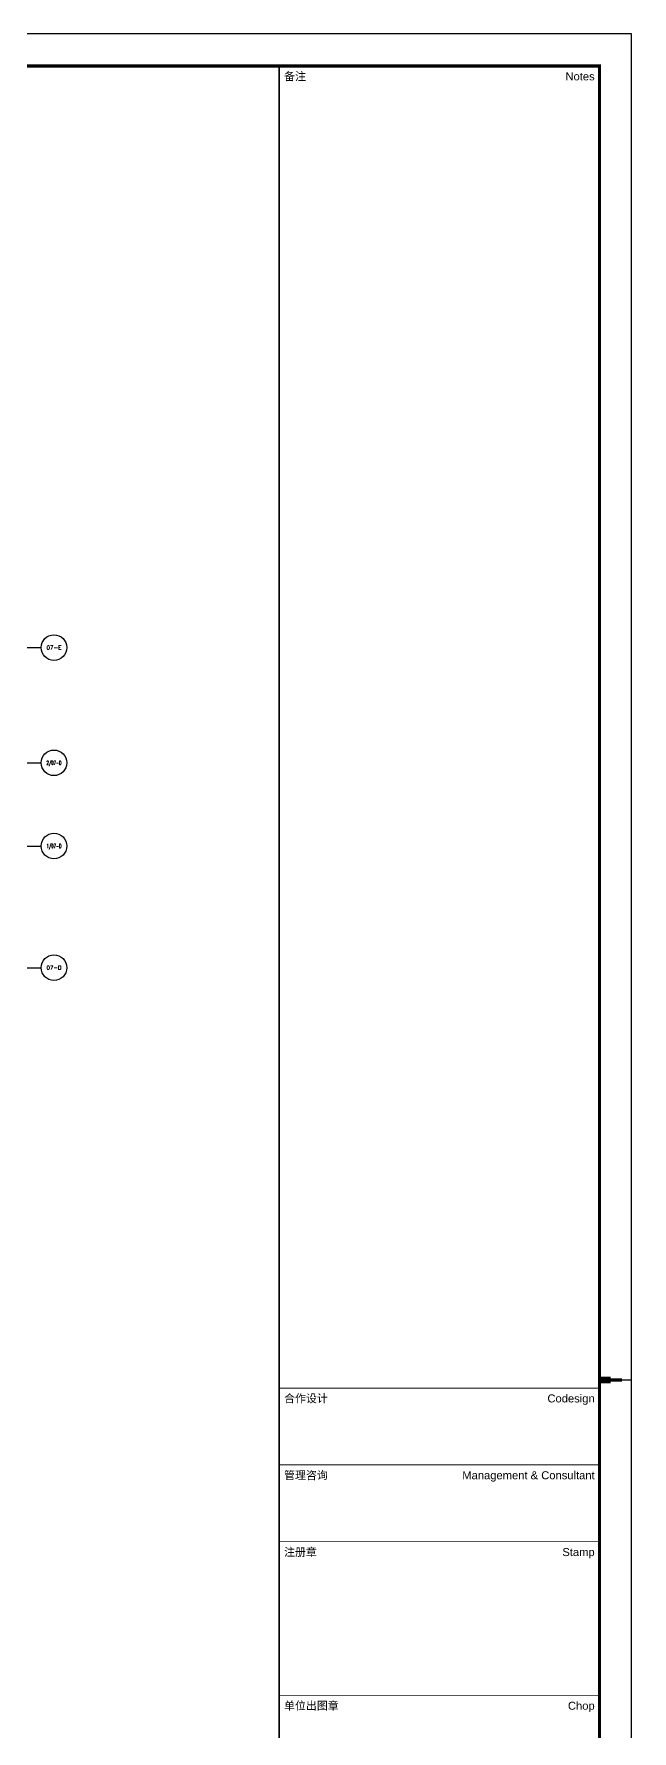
# Model space of a CAD drawing. Extents: x -621157 to 1764546, y -106808 to 741893.
# Drawn here: x 614644 to 633325, y 110685 to 163701 of the extents above; entities that cross this region are included whole.
import ezdxf
from ezdxf.enums import TextEntityAlignment as Align
from ezdxf.xclip import XClip

# ---------------------------------------------------------------- set-up
doc = ezdxf.new("R2010")
doc.units = 0
doc.header["$LTSCALE"] = 1000
doc.header["$MEASUREMENT"] = 0
doc.header["$XCLIPFRAME"] = 0
for name, color, linetype in [('0-底图', 7, 'Continuous'), ('A0-Verital$0$TK-WHITE', 7, 'Continuous'), ('AXIS_TEXT', 7, 'Continuous'), ('XREF-A-101-平面图_t3$0$A-DOTE', 8, 'Continuous'), ('XREF-A-101-平面图_t3$0$AXIS', 8, 'Continuous')]:
    doc.layers.add(name, color=color, linetype=linetype)
doc.styles.add('A0-Verital$0$TK_Arial', font='arial.ttf')
doc.styles.add('A0-Verital$0$TK_宋体', font='STZHONGS.TTF')
doc.styles.add('COMPLEX', font='COMPLEX')
doc.styles.add('XREF-A-101-平面图_t3$0$A-AXIS-LABEL', font='COMPLEX', dxfattribs={"bigfont": 'GBCBIG'})

# ---------------------------------------------------------------- blocks, each defined once
blk = doc.blocks.new('_AXISO')
blk.add_circle((0, 0), 0.5)
at = {"layer": 'AXIS_TEXT', "style": 'COMPLEX'}
blk.add_attdef('A', text='', height=0.56, dxfattribs=at).set_placement((-0.25, -0.28), (0.25, -0.28), align=Align.FIT)
blk = doc.blocks.new('XREF-A-101-平面图_t3$0$轴网(3)')
at = {"layer": 'XREF-A-101-平面图_t3$0$AXIS'}
for p, q in [((69800, 40000), (73800, 40000)), ((69800, 36400), (73800, 36400)), ((69800, 33800), (73800, 33800)), ((69800, 30000), (73800, 30000))]:
    blk.add_line(p, q, dxfattribs=at)
ref = blk.add_blockref('_AXISO', (74200, 40000), dxfattribs=dict(at, xscale=800, yscale=800, zscale=800))
ref.add_attrib('A', '07-E', dxfattribs={"color": 7, "height": 124.79, "style": 'XREF-A-101-平面图_t3$0$A-AXIS-LABEL', "width": 0.95122}).set_placement((73968.3, 39937.6), (74431.7, 39937.6), align=Align.FIT)
ref = blk.add_blockref('_AXISO', (74200, 36400), dxfattribs=dict(at, xscale=800, yscale=800, zscale=800))
ref.add_attrib('A', '2/07-D', dxfattribs={"color": 7, "height": 123.68, "style": 'XREF-A-101-平面图_t3$0$A-AXIS-LABEL', "width": 0.63}).set_placement((73968.1, 36338.2), (74431.9, 36338.2), align=Align.FIT)
ref = blk.add_blockref('_AXISO', (74200, 33800), dxfattribs=dict(at, xscale=800, yscale=800, zscale=800))
ref.add_attrib('A', '1/07-D', dxfattribs={"color": 7, "height": 128.68, "style": 'XREF-A-101-平面图_t3$0$A-AXIS-LABEL', "width": 0.628906}).set_placement((73968.8, 33735.7), (74431.2, 33735.7), align=Align.FIT)
ref = blk.add_blockref('_AXISO', (74200, 30000), dxfattribs=dict(at, xscale=800, yscale=800, zscale=800))
ref.add_attrib('A', '07-D', dxfattribs={"color": 7, "height": 123.31, "style": 'XREF-A-101-平面图_t3$0$A-AXIS-LABEL', "width": 0.951807}).set_placement((73968.1, 29938.3), (74431.9, 29938.3), align=Align.FIT)
blk = doc.blocks.new('XREF-A-101-平面图_t3')
at = {"layer": 'XREF-A-101-平面图_t3$0$A-DOTE'}
blk.add_blockref('XREF-A-101-平面图_t3$0$轴网(3)', (200000, 300000), dxfattribs=at)
blk = doc.blocks.new('A0-Verital$0$A$C53BD7355')
at = {"layer": 'A0-Verital$0$TK-WHITE'}
for points, const_width in [([(88100, 42050), (88450, 42050)], 200), ([(88100, 42050), (88800, 42050)], 100), ([(89100, 42050), (88100, 42050)], 35)]:
    blk.add_lwpolyline(points, dxfattribs=dict(at, const_width=const_width))
blk = doc.blocks.new('A0-Verital')
blk.add_line((107900, 83100), (107900, 73100))
blk.add_lwpolyline([(118900, 84100), (0, 84100), (0, 0), (118900, 0)], close=True)
at = {"const_width": 100}
blk.add_lwpolyline([(2500, 83100), (117900, 83100), (117900, 1000), (2500, 1000)], close=True, dxfattribs=at)
for points, const_width in [([(107900, 83100), (107900, 1000)], 50), ([(117900, 41800), (107900, 41800)], 30), ([(117900, 39400), (107900, 39400)], 30), ([(117900, 37000), (107900, 37000)], 30), ([(117900, 32200), (107900, 32200)], 30)]:
    blk.add_lwpolyline(points, dxfattribs=dict(const_width=const_width))
blk.add_blockref('A0-Verital$0$A$C53BD7355', (29800, 0))
at = {"style": 'A0-Verital$0$TK_宋体'}
for s, p in [('备注', (108050, 82650)), ('合作设计', (108050, 41350)), ('管理咨询', (108050, 38950)), ('注册章', (108050, 36550)), ('单位出图章', (108050, 31750))]:
    blk.add_text(s, height=250, dxfattribs=at).set_placement(p)
at = {"style": 'A0-Verital$0$TK_Arial'}
for s, p in [('Notes', (117750, 82650)), ('Codesign', (117750, 41350)), ('Management & Consultant', (117750, 38950)), ('Stamp', (117750, 36550)), ('Chop', (117750, 31750))]:
    blk.add_text(s, height=250, dxfattribs=at).set_placement(p, align=Align.RIGHT)

msp = doc.modelspace()

# ---------------------------------------------------------------- block references
at = {"layer": '0-底图'}
ref = msp.add_blockref('XREF-A-101-平面图_t3', (341069, -195468), dxfattribs=at)
XClip(ref).set_block_clipping_path([(188448.3743934482, 326558.5441184833), (279528.158095957, 347442.7434896522)])

# ---------------------------------------------------------------- next in the draw order: block references
msp.add_blockref('A0-Verital', (514407, 79601))

doc.saveas('drawing.dxf')
